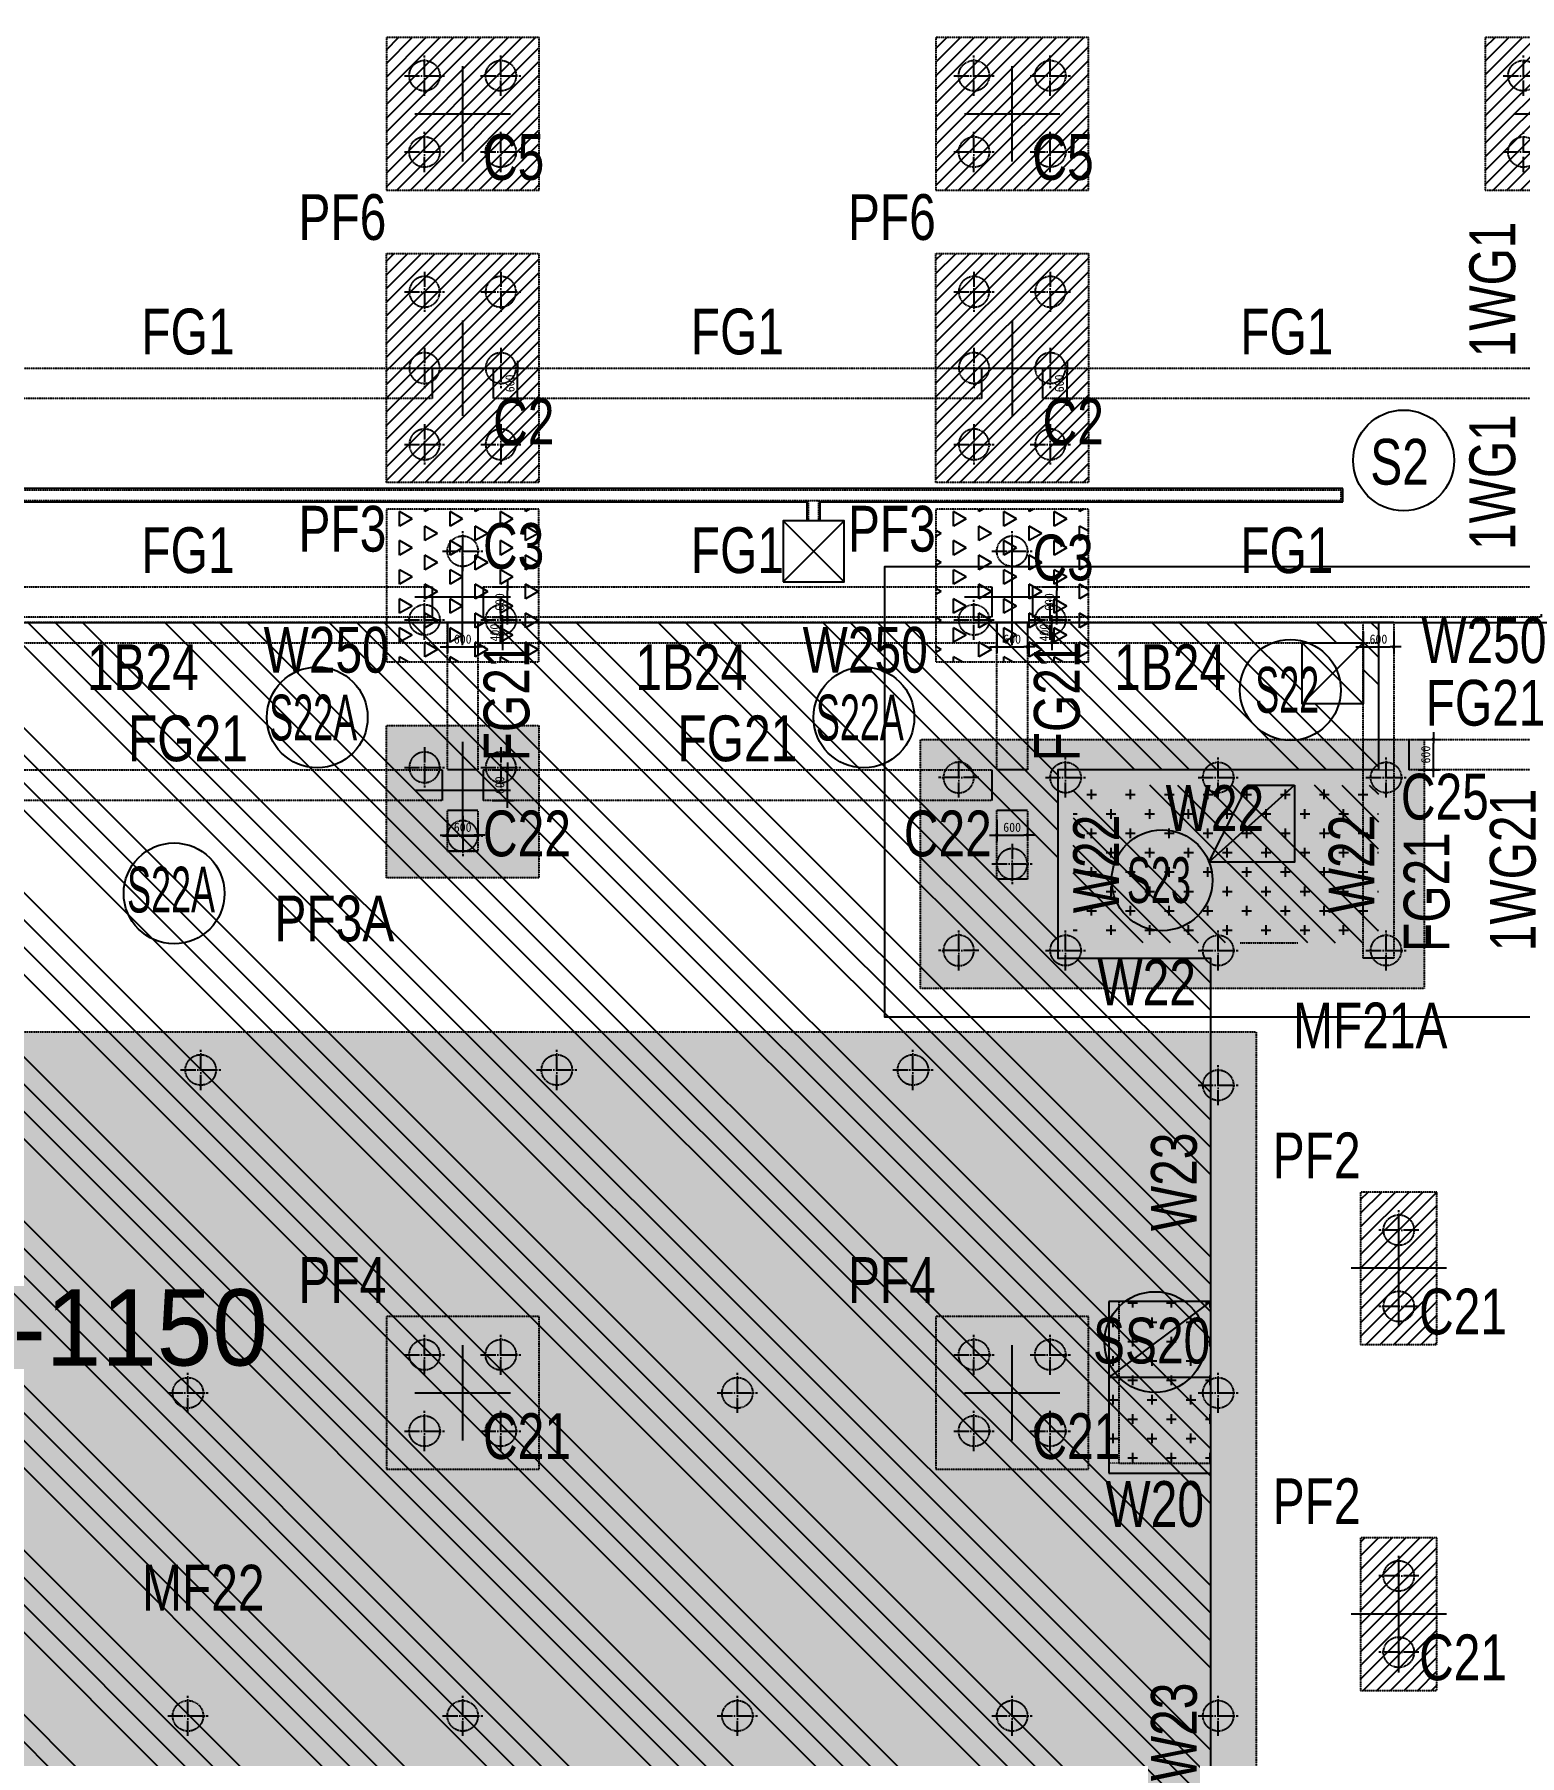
# Model space of a CAD drawing. Header units: millimetres. Extents: x -63681 to 183738, y 27655 to 152096.
# Drawn here: x 126336 to 155528, y 84824 to 118666 of the extents above; entities that cross this region are included whole.
import ezdxf
from ezdxf.enums import TextEntityAlignment as Align

# ---------------------------------------------------------------- set-up
doc = ezdxf.new("R2010")
doc.units = ezdxf.units.MM
doc.linetypes.add('ACAD_ISO04W100', pattern=[30, 24, -3, 0, -3])
doc.linetypes.add('HID', pattern=[2.3, 1.5, -0.8])
doc.layers.get('Defpoints').update_dxf_attribs({"color": 159})
for name, color, linetype in [('$0$A-HAT', 8, 'Continuous'), ('^DECK', 130, 'Continuous'), ('A-CEN', 1, 'Continuous'), ('A-ELE', 7, 'Continuous'), ('A-HAT', 251, 'Continuous'), ('A-OPEN', 1, 'Continuous'), ('BEAM-TEXT', 4, 'Continuous'), ('COLUMN-TEXT', 2, 'Continuous'), ('GIRDER-TEXT', 7, 'Continuous'), ('PILE', 4, 'HID'), ('S-FOOTING', 4, 'HID'), ('S-WALL', 2, 'Continuous'), ('TXT-FOOTING', 4, 'HID'), ('TXT-SLAB', 6, 'Continuous'), ('WALL-TEXT', 6, 'Continuous'), ('기초패턴', 1, 'Continuous'), ('보(beam)', 4, 'HID'), ('보(girder)', 7, 'HID'), ('슬래브라인', 7, 'Continuous')]:
    doc.layers.add(name, color=color, linetype=linetype)
doc.layers.add('A-CON', color=2, linetype='Continuous', lineweight=9)
doc.layers.add('NOPLOT', color=191, linetype='Continuous', plot=False)
doc.styles.add('Gdim', font='DotumChe.ttf')
doc.styles.add('Gtx', font='Dotum.ttf')
doc.dimstyles.new('Gdim200', dxfattribs={"dimscale": 200, "dimtxt": 3, "dimasz": 1.2, "dimexe": 2, "dimexo": 3, "dimgap": 1, "dimtad": 1, "dimdsep": 46, "dimlunit": 6, "dimtxsty": 'Gdim', "dimblk1": '_CIDOT', "dimblk2": '_CIDOT', "dimsah": 1, "dimcen": 2.5, "dimdle": 2, "dimclrd": 1, "dimclre": 1, "dimclrt": 3, "dimazin": 2, "dimtfac": 1, "dimtix": 1, "dimtmove": 2, "dimatfit": 3, "dimldrblk": '_CIDOT', "dimfxl": 2, "dimtolj": 1, "dimtzin": 0, "dimarcsym": 0})

# ---------------------------------------------------------------- blocks, each defined once
blk = doc.blocks.new('_CIDOT')
at = {"color": 0, "linetype": 'ByBlock'}
blk.add_line((2, 0), (-1, 0), dxfattribs=at)
at = {"color": 0, "linetype": 'ByBlock', "const_width": 0.5}
blk.add_lwpolyline([(-0.25, 0, 1), (0.25, 0, 1)], format="xyb", close=True, dxfattribs=at)
blk = doc.blocks.new('*D338')
at = {"layer": 'Defpoints', "color": 155, "lineweight": -2, "transparency": 16777216}
for p, q in [((-1725, 700), (-1305, 700)), ((-1425, 172), (-1425, 628)), ((-1725, 100), (-1305, 100))]:
    blk.add_line(p, q, dxfattribs=at)
at = {"layer": 'Defpoints', "color": 0, "transparency": 16777216}
for p in [(-1905, 700), (-1425, 700), (-1905, 100)]:
    blk.add_point(p, dxfattribs=at)
at = {"layer": 'Defpoints', "color": 155, "lineweight": -2, "transparency": 16777216, "xscale": 71.99999999999994, "yscale": 71.99999999999994, "zscale": 71.99999999999994}
for p, rotation in [((-1425, 700), 90), ((-1425, 100), 270)]:
    blk.add_blockref('_CIDOT', p, dxfattribs=dict(at, rotation=rotation))
at = {"layer": 'Defpoints', "color": 3, "transparency": 16777216, "insert": (-1576, 400), "char_height": 180, "attachment_point": 5, "rotation": 90, "style": 'Gdim'}
blk.add_mtext('\\A1;{\\C155;600}', dxfattribs=at)
blk = doc.blocks.new('*D210')
at = {"layer": 'Defpoints', "color": 155, "lineweight": -2, "transparency": 16777216}
for p, q in [((-1725, 700), (-1305, 700)), ((-1425, 172), (-1425, 628)), ((-1725, 100), (-1305, 100))]:
    blk.add_line(p, q, dxfattribs=at)
at = {"layer": 'Defpoints', "color": 0, "transparency": 16777216}
for p in [(-1905, 700), (-1425, 700), (-1905, 100)]:
    blk.add_point(p, dxfattribs=at)
at = {"layer": 'Defpoints', "color": 155, "lineweight": -2, "transparency": 16777216, "xscale": 71.99999999999994, "yscale": 71.99999999999994, "zscale": 71.99999999999994}
for p, rotation in [((-1425, 700), 90), ((-1425, 100), 270)]:
    blk.add_blockref('_CIDOT', p, dxfattribs=dict(at, rotation=rotation))
at = {"layer": 'Defpoints', "color": 3, "transparency": 16777216, "insert": (-1576, 400), "char_height": 180, "attachment_point": 5, "rotation": 90, "style": 'Gdim'}
blk.add_mtext('\\A1;{\\C155;600}', dxfattribs=at)
blk = doc.blocks.new('*D360')
at = {"layer": 'Defpoints', "color": 155, "lineweight": -2, "transparency": 16777216}
for p, q in [((-1725, 700), (-1305, 700)), ((-1425, 172), (-1425, 628)), ((-1725, 100), (-1305, 100))]:
    blk.add_line(p, q, dxfattribs=at)
at = {"layer": 'Defpoints', "color": 0, "transparency": 16777216}
for p in [(-1905, 700), (-1425, 700), (-1905, 100)]:
    blk.add_point(p, dxfattribs=at)
at = {"layer": 'Defpoints', "color": 155, "lineweight": -2, "transparency": 16777216, "xscale": 71.99999999999994, "yscale": 71.99999999999994, "zscale": 71.99999999999994}
for p, rotation in [((-1425, 700), 90), ((-1425, 100), 270)]:
    blk.add_blockref('_CIDOT', p, dxfattribs=dict(at, rotation=rotation))
at = {"layer": 'Defpoints', "color": 3, "transparency": 16777216, "insert": (-1576, 400), "char_height": 180, "attachment_point": 5, "rotation": 90, "style": 'Gdim'}
blk.add_mtext('\\A1;{\\C155;600}', dxfattribs=at)
blk = doc.blocks.new('파일')
at = {"color": 1, "linetype": 'ACAD_ISO04W100'}
for p, q in [((16279.4, 3764.4), (16279.4, 3827.6)), ((16247.7, 3796), (16311, 3796))]:
    blk.add_line(p, q, dxfattribs=at)
at = {"layer": 'PILE'}
blk.add_circle((16279.4, 3796), 24, dxfattribs=at)
blk = doc.blocks.new('D600(2.5)PF4')
blk.add_lwpolyline([(31483, -271854), (31483, -274854), (34483, -274854), (34483, -271854), (31483, -271854)])
at = {"layer": 'NOPLOT'}
for p, q in [((32983, -274291), (32983, -272416)), ((32045, -273354), (33920, -273354))]:
    blk.add_line(p, q, dxfattribs=at)
at = {"xscale": 12.50000000000909, "yscale": 12.50000000000909, "zscale": 12.50000000000909}
for p in [(-171260, -320054), (-169760, -320054), (-171260, -321554), (-169760, -321554)]:
    blk.add_blockref('파일', p, dxfattribs=at)
blk = doc.blocks.new('D600(2.5)PF2')
blk.add_lwpolyline([(43440, -265053), (40440, -265053), (40440, -266553), (43440, -266553)], close=True)
at = {"layer": 'NOPLOT'}
for p, q in [((41940, -266740), (41940, -264865)), ((41003, -265803), (42878, -265803))]:
    blk.add_line(p, q, dxfattribs=at)
at = {"xscale": 12.50000000000909, "yscale": 12.50000000000909, "zscale": 12.50000000000909}
for p in [(-162302, -313253), (-160802, -313253)]:
    blk.add_blockref('파일', p, dxfattribs=at)
blk = doc.blocks.new('D600(2.5)PF3A')
blk.add_lwpolyline([(49397, -264096), (49397, -267096), (52397, -267096), (52397, -264096), (49397, -264096)])
at = {"layer": 'NOPLOT'}
for p, q in [((50897, -266770), (50897, -264865)), ((49960, -265821), (51835, -265821))]:
    blk.add_line(p, q, dxfattribs=at)
at = {"xscale": 12.50000000000909, "yscale": 12.50000000000909, "zscale": 12.50000000000909}
for p in [(-152595, -312371), (-153345, -313721), (-151845, -313721)]:
    blk.add_blockref('파일', p, dxfattribs=at)
blk = doc.blocks.new('*D232')
at = {"layer": 'Defpoints', "color": 155, "lineweight": -2, "transparency": 16777216}
for p, q in [((-4625, 700), (-4205, 700)), ((-4325, 172), (-4325, 628)), ((-4625, 100), (-4205, 100))]:
    blk.add_line(p, q, dxfattribs=at)
at = {"layer": 'Defpoints', "color": 0, "transparency": 16777216}
for p in [(-4805, 700), (-4325, 700), (-4805, 100)]:
    blk.add_point(p, dxfattribs=at)
at = {"layer": 'Defpoints', "color": 155, "lineweight": -2, "transparency": 16777216, "xscale": 71.99999999999994, "yscale": 71.99999999999994, "zscale": 71.99999999999994}
for p, rotation in [((-4325, 700), 90), ((-4325, 100), 270)]:
    blk.add_blockref('_CIDOT', p, dxfattribs=dict(at, rotation=rotation))
at = {"layer": 'Defpoints', "color": 3, "transparency": 16777216, "insert": (-4476, 400), "char_height": 180, "attachment_point": 5, "rotation": 90, "style": 'Gdim'}
blk.add_mtext('\\A1;{\\C155;600}', dxfattribs=at)
blk = doc.blocks.new('*D224')
at = {"layer": 'Defpoints', "color": 155, "lineweight": -2, "transparency": 16777216}
for p, q in [((-2125, 700), (-1705, 700)), ((-1825, 172), (-1825, 628)), ((-2125, 100), (-1705, 100))]:
    blk.add_line(p, q, dxfattribs=at)
at = {"layer": 'Defpoints', "color": 0, "transparency": 16777216}
for p in [(-2305, 700), (-1825, 700), (-2305, 100)]:
    blk.add_point(p, dxfattribs=at)
at = {"layer": 'Defpoints', "color": 155, "lineweight": -2, "transparency": 16777216, "xscale": 71.99999999999994, "yscale": 71.99999999999994, "zscale": 71.99999999999994}
for p, rotation in [((-1825, 700), 90), ((-1825, 100), 270)]:
    blk.add_blockref('_CIDOT', p, dxfattribs=dict(at, rotation=rotation))
at = {"layer": 'Defpoints', "color": 3, "transparency": 16777216, "insert": (-1976, 400), "char_height": 180, "attachment_point": 5, "rotation": 90, "style": 'Gdim'}
blk.add_mtext('\\A1;{\\C155;600}', dxfattribs=at)
blk = doc.blocks.new('*D246')
at = {"layer": 'Defpoints', "color": 155, "lineweight": -2, "transparency": 16777216}
for p, q in [((-2125, 700), (-1705, 700)), ((-1825, 172), (-1825, 628)), ((-2125, 100), (-1705, 100))]:
    blk.add_line(p, q, dxfattribs=at)
at = {"layer": 'Defpoints', "color": 0, "transparency": 16777216}
for p in [(-2305, 700), (-1825, 700), (-2305, 100)]:
    blk.add_point(p, dxfattribs=at)
at = {"layer": 'Defpoints', "color": 155, "lineweight": -2, "transparency": 16777216, "xscale": 71.99999999999994, "yscale": 71.99999999999994, "zscale": 71.99999999999994}
for p, rotation in [((-1825, 700), 90), ((-1825, 100), 270)]:
    blk.add_blockref('_CIDOT', p, dxfattribs=dict(at, rotation=rotation))
at = {"layer": 'Defpoints', "color": 3, "transparency": 16777216, "insert": (-1976, 400), "char_height": 180, "attachment_point": 5, "rotation": 90, "style": 'Gdim'}
blk.add_mtext('\\A1;{\\C155;600}', dxfattribs=at)
blk = doc.blocks.new('*D237')
at = {"layer": 'Defpoints', "color": 155, "lineweight": -2, "transparency": 16777216}
for p, q in [((-888, 500), (-468, 500)), ((-588, 572), (-588, 644)), ((-588, 100), (-588, 500)), ((-888, 100), (-468, 100)), ((-588, 28), (-588, -44))]:
    blk.add_line(p, q, dxfattribs=at)
at = {"layer": 'Defpoints', "color": 0, "transparency": 16777216}
for p in [(-1068, 500), (-588, 500), (-1068, 100)]:
    blk.add_point(p, dxfattribs=at)
at = {"layer": 'Defpoints', "color": 155, "lineweight": -2, "transparency": 16777216, "xscale": 71.99999999999994, "yscale": 71.99999999999994, "zscale": 71.99999999999994}
for p, rotation in [((-588, 500), 270), ((-588, 100), 90)]:
    blk.add_blockref('_CIDOT', p, dxfattribs=dict(at, rotation=rotation))
at = {"layer": 'Defpoints', "color": 3, "transparency": 16777216, "insert": (-738, 300), "char_height": 180, "attachment_point": 5, "rotation": 90, "style": 'Gdim'}
blk.add_mtext('\\A1;{\\C155;400}', dxfattribs=at)
blk = doc.blocks.new('*D222')
at = {"layer": 'Defpoints', "color": 155, "lineweight": -2, "transparency": 16777216}
for p, q in [((-2125, 700), (-1705, 700)), ((-1825, 172), (-1825, 628)), ((-2125, 100), (-1705, 100))]:
    blk.add_line(p, q, dxfattribs=at)
at = {"layer": 'Defpoints', "color": 0, "transparency": 16777216}
for p in [(-2305, 700), (-1825, 700), (-2305, 100)]:
    blk.add_point(p, dxfattribs=at)
at = {"layer": 'Defpoints', "color": 155, "lineweight": -2, "transparency": 16777216, "xscale": 71.99999999999994, "yscale": 71.99999999999994, "zscale": 71.99999999999994}
for p, rotation in [((-1825, 700), 90), ((-1825, 100), 270)]:
    blk.add_blockref('_CIDOT', p, dxfattribs=dict(at, rotation=rotation))
at = {"layer": 'Defpoints', "color": 3, "transparency": 16777216, "insert": (-1976, 400), "char_height": 180, "attachment_point": 5, "rotation": 90, "style": 'Gdim'}
blk.add_mtext('\\A1;{\\C155;600}', dxfattribs=at)
blk = doc.blocks.new('*D239')
at = {"layer": 'Defpoints', "color": 155, "lineweight": -2, "transparency": 16777216}
for p, q in [((-888, 500), (-468, 500)), ((-588, 572), (-588, 644)), ((-588, 100), (-588, 500)), ((-888, 100), (-468, 100)), ((-588, 28), (-588, -44))]:
    blk.add_line(p, q, dxfattribs=at)
at = {"layer": 'Defpoints', "color": 0, "transparency": 16777216}
for p in [(-1068, 500), (-588, 500), (-1068, 100)]:
    blk.add_point(p, dxfattribs=at)
at = {"layer": 'Defpoints', "color": 155, "lineweight": -2, "transparency": 16777216, "xscale": 71.99999999999994, "yscale": 71.99999999999994, "zscale": 71.99999999999994}
for p, rotation in [((-588, 500), 270), ((-588, 100), 90)]:
    blk.add_blockref('_CIDOT', p, dxfattribs=dict(at, rotation=rotation))
at = {"layer": 'Defpoints', "color": 3, "transparency": 16777216, "insert": (-738, 300), "char_height": 180, "attachment_point": 5, "rotation": 90, "style": 'Gdim'}
blk.add_mtext('\\A1;{\\C155;400}', dxfattribs=at)
blk = doc.blocks.new('*D218')
at = {"layer": 'Defpoints', "color": 155, "lineweight": -2, "transparency": 16777216}
for p, q in [((-2125, 700), (-1705, 700)), ((-1825, 172), (-1825, 628)), ((-2125, 100), (-1705, 100))]:
    blk.add_line(p, q, dxfattribs=at)
at = {"layer": 'Defpoints', "color": 0, "transparency": 16777216}
for p in [(-2305, 700), (-1825, 700), (-2305, 100)]:
    blk.add_point(p, dxfattribs=at)
at = {"layer": 'Defpoints', "color": 155, "lineweight": -2, "transparency": 16777216, "xscale": 71.99999999999994, "yscale": 71.99999999999994, "zscale": 71.99999999999994}
for p, rotation in [((-1825, 700), 90), ((-1825, 100), 270)]:
    blk.add_blockref('_CIDOT', p, dxfattribs=dict(at, rotation=rotation))
at = {"layer": 'Defpoints', "color": 3, "transparency": 16777216, "insert": (-1976, 400), "char_height": 180, "attachment_point": 5, "rotation": 90, "style": 'Gdim'}
blk.add_mtext('\\A1;{\\C155;600}', dxfattribs=at)
blk = doc.blocks.new('*D220')
at = {"layer": 'Defpoints', "color": 155, "lineweight": -2, "transparency": 16777216}
for p, q in [((-2125, 700), (-1705, 700)), ((-1825, 172), (-1825, 628)), ((-2125, 100), (-1705, 100))]:
    blk.add_line(p, q, dxfattribs=at)
at = {"layer": 'Defpoints', "color": 0, "transparency": 16777216}
for p in [(-2305, 700), (-1825, 700), (-2305, 100)]:
    blk.add_point(p, dxfattribs=at)
at = {"layer": 'Defpoints', "color": 155, "lineweight": -2, "transparency": 16777216, "xscale": 71.99999999999994, "yscale": 71.99999999999994, "zscale": 71.99999999999994}
for p, rotation in [((-1825, 700), 90), ((-1825, 100), 270)]:
    blk.add_blockref('_CIDOT', p, dxfattribs=dict(at, rotation=rotation))
at = {"layer": 'Defpoints', "color": 3, "transparency": 16777216, "insert": (-1976, 400), "char_height": 180, "attachment_point": 5, "rotation": 90, "style": 'Gdim'}
blk.add_mtext('\\A1;{\\C155;600}', dxfattribs=at)
blk = doc.blocks.new('A$Cecc8fa15')
at = {"layer": '기초패턴'}
h = blk.add_hatch(dxfattribs=at)
h.set_pattern_fill('ANSI31', color=256, scale=60)
h.set_pattern_definition([(45, (-385073.9, -148605.02), (-134.70384, 134.70384), [])])
h.paths.add_polyline_path([(41800, -7700), (49000, -7700), (49000, -12450), (41800, -12450)])
h.paths.add_polyline_path([(41800, -27400), (41800, -27100), (42700, -27100), (42711, -24805), (41800, -24800), (41800, -18900), (49750, -18900), (49750, -27400)])
h.paths.add_polyline_path([(49900, -22750), (54100, -22750), (54100, -18250), (49900, -18250)])
h.paths.add_polyline_path([(50500, -11000), (53500, -11000), (53500, -8000), (50500, -8000)])
h.paths.add_polyline_path([(50500, -6750), (53500, -6750), (53500, -2250), (50500, -2250)])
h.paths.add_polyline_path([(61300, -6750), (64300, -6750), (64300, -2250), (61300, -2250)])
h.paths.add_polyline_path([(61300, -11000), (64300, -11000), (64300, -8000), (61300, -8000)])
h.paths.add_polyline_path([(60550, -23500), (65050, -23500), (65050, -17500), (60550, -17500)])
h.paths.add_polyline_path([(56650, -15000), (58150, -15000), (58150, -13500), (56650, -13500)])
h.paths.add_polyline_path([(67450, -15000), (68950, -15000), (68950, -13500), (67450, -13500)])
h.paths.add_polyline_path([(72100, -11000), (75100, -11000), (75100, -8000), (72100, -8000)])
h.paths.add_polyline_path([(72100, -6750), (75100, -6750), (75100, -2250), (72100, -2250)])
h.paths.add_polyline_path([(78250, -6500), (79750, -6500), (79750, -8000), (78250, -8000)])
h.paths.add_polyline_path([(78250, -15000), (79750, -15000), (79750, -13500), (78250, -13500)])
h.paths.add_polyline_path([(71350, -23500), (75850, -23500), (75850, -17500), (71350, -17500)])
h.paths.add_polyline_path([(67450, -27500), (68950, -27500), (68950, -26000), (67450, -26000)])
h.paths.add_polyline_path([(61300, -33000), (64300, -33000), (64300, -30000), (61300, -30000)])
h.paths.add_polyline_path([(61300, -34250), (64300, -34250), (64300, -38750), (61300, -38750)])
h.paths.add_polyline_path([(50500, -43525), (53500, -43525), (53500, -46525), (50500, -46525)])
h.paths.add_polyline_path([(47250, -46300), (48750, -46300), (48750, -43300), (47250, -43300)])
h.paths.add_polyline_path([(72100, -38750), (75100, -38750), (75100, -34250), (72100, -34250)])
h.paths.add_polyline_path([(72100, -33000), (75100, -33000), (75100, -30000), (72100, -30000)])
h.paths.add_polyline_path([(78250, -27500), (79750, -27500), (79750, -26000), (78250, -26000)])
h.paths.add_polyline_path([(82900, -30000), (85900, -30000), (85900, -33000), (82900, -33000)])
h.paths.add_polyline_path([(89050, -27500), (90550, -27500), (90550, -26000), (89050, -26000)])
h.paths.add_polyline_path([(93700, -33000), (96700, -33000), (96700, -30000), (93700, -30000)])
h.paths.add_polyline_path([(99850, -27500), (101350, -27500), (101350, -26000), (99850, -26000)])
h.paths.add_polyline_path([(104500, -33000), (107500, -33000), (107500, -30000), (104500, -30000)])
h.paths.add_polyline_path([(119800, -36400), (127000, -36400), (127000, -29700), (119800, -29700)])
h.paths.add_polyline_path([(114100, -46300), (115600, -46300), (115600, -43300), (114100, -43300)])
h.paths.add_polyline_path([(119175, -46300), (122175, -46300), (122175, -43300), (119175, -43300)])
h.paths.add_polyline_path([(102050, -55700), (103550, -55700), (103550, -52700), (102050, -52700)])
h.paths.add_polyline_path([(107525, -55700), (110525, -55700), (110525, -52700), (107525, -52700)])
h.paths.add_polyline_path([(114100, -51350), (115600, -51350), (115600, -49850), (114100, -49850)])
h.paths.add_polyline_path([(119175, -55700), (122175, -55700), (122175, -52700), (119175, -52700)])
h.paths.add_polyline_path([(114100, -58350), (115600, -58350), (115600, -56850), (114100, -56850)])
h.paths.add_polyline_path([(107525, -62500), (110525, -62500), (110525, -59500), (107525, -59500)])
h.paths.add_polyline_path([(102050, -62500), (103550, -62500), (103550, -59500), (102050, -59500)])
h.paths.add_polyline_path([(119175, -60400), (122175, -60400), (122175, -57400), (119175, -57400)])
h.paths.add_polyline_path([(119175, -62500), (122175, -62500), (122175, -61000), (119175, -61000)])
h.paths.add_polyline_path([(114100, -65500), (115600, -65500), (115600, -64000), (114100, -64000)])
h.paths.add_polyline_path([(107525, -70000), (110525, -70000), (110525, -67000), (107525, -67000)])
h.paths.add_polyline_path([(102050, -70000), (103550, -70000), (103550, -67000), (102050, -67000)])
h.paths.add_polyline_path([(119175, -70000), (122175, -70000), (122175, -67000), (119175, -67000)])
h.paths.add_polyline_path([(51250, -66300), (52750, -66300), (52750, -69300), (51250, -69300)])
h = blk.add_hatch(dxfattribs=at)
h.set_pattern_fill('ANSI31', color=256, scale=60)
h.set_pattern_definition([(45, (-50353.57, -148605.02), (-134.70384, 134.70384), [])])
h.paths.add_polyline_path([(82900, -34250), (85900, -34250), (85900, -38750), (82900, -38750)])
h.paths.add_polyline_path([(93700, -34250), (96700, -34250), (96700, -38750), (93700, -38750)])
h = blk.add_hatch(dxfattribs=at)
h.set_pattern_fill('AR-B88', color=256, scale=3, angle=90)
h.set_pattern_definition([(90, (-385073.9, -148605), (-609.6, 4e-14), []), (180, (-385073.9, -148605.02), (-609.6, -304.8), [609.6, -609.6])])
h.paths.add_polyline_path([(50500, -39275), (53500, -39275), (53500, -42275), (50500, -42275)])
h.paths.add_polyline_path([(61300, -43525), (64300, -43525), (64300, -46525), (61300, -46525)], flags=17)
h.paths.add_polyline_path([(72100, -43525), (75100, -43525), (75100, -46525), (72100, -46525)], flags=17)
h.paths.add_polyline_path([(82900, -43525), (85900, -43525), (85900, -46525), (82900, -46525)], flags=17)
h.paths.add_polyline_path([(93400, -43800), (103300, -43800), (103300, -48700), (93400, -48700)])
h.paths.add_polyline_path([(93700, -70000), (96700, -70000), (96700, -67000), (93700, -67000)])
h.paths.add_polyline_path([(82900, -66650), (85900, -66650), (85900, -69650), (82900, -69650)])
h.paths.add_polyline_path([(72100, -69300), (75100, -69300), (75100, -66300), (72100, -66300)], flags=17)
h.paths.add_polyline_path([(61300, -66300), (64300, -66300), (64300, -69300), (61300, -69300)], flags=17)
h.paths.add_polyline_path([(97900, -68600), (96700, -68600), (96700, -69500), (100000, -69500), (100000, -49550), (60000, -49550), (60000, -41500), (58500, -41500), (58500, -68300), (61300, -68300), (61300, -67400), (60100, -67400), (60100, -64900), (61300, -64900), (61300, -66300), (64300, -66300), (64300, -68300), (72100, -68300), (72100, -66300), (75100, -66300), (75100, -68300), (82900, -68300), (82900, -66650), (85900, -66650), (85900, -69500), (93700, -69500), (93700, -67000), (96700, -67000), (96700, -66100), (97900, -66100)])
h = blk.add_hatch(dxfattribs=at)
h.set_pattern_fill('TRIANG', color=256, scale=60, angle=90)
h.set_pattern_definition([(150, (-50353.57, -148605), (-494.9335, -285.75), [285.75, -285.75]), (210, (-50353.57, -148605), (-3e-07, -571.5), [285.75, -285.75]), (90, (-50601.04, -148747.9), (-494.9335, 285.75), [285.75, -285.75])])
h.paths.add_polyline_path([(82900, -39275), (85900, -39275), (85900, -42275), (82900, -42275)])
h.paths.add_polyline_path([(93700, -39275), (96700, -39275), (96700, -42275), (93700, -42275)])
blk = doc.blocks.new('D600(2.5)PF6')
blk.add_lwpolyline([(49397, -271104), (49397, -275604), (52397, -275604), (52397, -271104), (49397, -271104)])
at = {"layer": 'NOPLOT'}
for p, q in [((50897, -274291), (50897, -272416)), ((49960, -273354), (51835, -273354))]:
    blk.add_line(p, q, dxfattribs=at)
at = {"xscale": 12.50000000000909, "yscale": 12.50000000000909, "zscale": 12.50000000000909}
for p in [(-153345, -319304), (-151845, -319304), (-153345, -320804), (-151845, -320804), (-153345, -322304), (-151845, -322304)]:
    blk.add_blockref('파일', p, dxfattribs=at)
blk = doc.blocks.new('D600(2.5)PF3')
blk.add_lwpolyline([(49397, -264096), (49397, -267096), (52397, -267096), (52397, -264096), (49397, -264096)])
at = {"layer": 'NOPLOT'}
for p, q in [((50897, -266770), (50897, -264865)), ((49960, -265821), (51835, -265821))]:
    blk.add_line(p, q, dxfattribs=at)
at = {"xscale": 12.50000000000909, "yscale": 12.50000000000909, "zscale": 12.50000000000909}
for p in [(-152595, -312371), (-153345, -313721), (-151845, -313721)]:
    blk.add_blockref('파일', p, dxfattribs=at)
blk = doc.blocks.new('*U339')
at = {"layer": 'Defpoints'}
for p, q in [((-1905.451, 700), (-1905.451, 100)), ((7694.549, 700), (7694.549, 100))]:
    blk.add_line(p, q, dxfattribs=at)
at = {"layer": '보(girder)'}
for p, q in [((-1905.451, 700), (7694.549, 700)), ((7694.549, 100), (-1905.451, 100))]:
    blk.add_line(p, q, dxfattribs=at)
at = {"layer": 'Defpoints'}
dim = blk.add_linear_dim(base=(-1425.451, 700), p1=(-1905.451, 100), p2=(-1905.451, 700), angle=90, text='{\\C155;<>}', dimstyle='Gdim200', override={"dimscale": 60, "dimzin": 8, "dimclrd": 155, "dimclre": 155}, dxfattribs=at)
dim.commit()
dim.dimension.update_dxf_attribs({"geometry": '*D338', "text_midpoint": (-1575.571, 400)})
blk = doc.blocks.new('*U211')
at = {"layer": 'Defpoints'}
for p, q in [((-1905.451, 700), (-1905.451, 100)), ((8094.549, 700), (8094.549, 100))]:
    blk.add_line(p, q, dxfattribs=at)
at = {"layer": '보(girder)'}
for p, q in [((-1905.451, 700), (8094.549, 700)), ((8094.549, 100), (-1905.451, 100))]:
    blk.add_line(p, q, dxfattribs=at)
at = {"layer": 'Defpoints'}
dim = blk.add_linear_dim(base=(-1425.451, 700), p1=(-1905.451, 100), p2=(-1905.451, 700), angle=90, text='{\\C155;<>}', dimstyle='Gdim200', override={"dimscale": 60, "dimzin": 8, "dimclrd": 155, "dimclre": 155}, dxfattribs=at)
dim.commit()
dim.dimension.update_dxf_attribs({"geometry": '*D210', "text_midpoint": (-1575.571, 400)})
blk = doc.blocks.new('*U361')
at = {"layer": 'Defpoints'}
for p, q in [((-1905.451, 700), (-1905.451, 100)), ((7894.549, 700), (7894.549, 100))]:
    blk.add_line(p, q, dxfattribs=at)
at = {"layer": '보(girder)'}
for p, q in [((-1905.451, 700), (7894.549, 700)), ((7894.549, 100), (-1905.451, 100))]:
    blk.add_line(p, q, dxfattribs=at)
at = {"layer": 'Defpoints'}
dim = blk.add_linear_dim(base=(-1425.451, 700), p1=(-1905.451, 100), p2=(-1905.451, 700), angle=90, text='{\\C155;<>}', dimstyle='Gdim200', override={"dimscale": 60, "dimzin": 8, "dimclrd": 155, "dimclre": 155}, dxfattribs=at)
dim.commit()
dim.dimension.update_dxf_attribs({"geometry": '*D360', "text_midpoint": (-1575.571, 400)})
blk = doc.blocks.new('*U233')
at = {"layer": 'Defpoints'}
for p, q in [((-4805.451, 700), (-4805.451, 100)), ((1794.549, 700), (1794.549, 100))]:
    blk.add_line(p, q, dxfattribs=at)
at = {"layer": '보(girder)'}
for p, q in [((-4805.451, 700), (1794.549, 700)), ((1794.549, 100), (-4805.451, 100))]:
    blk.add_line(p, q, dxfattribs=at)
at = {"layer": 'Defpoints'}
dim = blk.add_linear_dim(base=(-4325.451, 700), p1=(-4805.451, 100), p2=(-4805.451, 700), angle=90, text='{\\C155;<>}', dimstyle='Gdim200', override={"dimscale": 60, "dimzin": 8, "dimclrd": 155, "dimclre": 155}, dxfattribs=at)
dim.commit()
dim.dimension.update_dxf_attribs({"geometry": '*D232', "text_midpoint": (-4475.571, 400)})
blk = doc.blocks.new('*U225')
at = {"layer": 'Defpoints'}
for p, q in [((-2305.451, 700), (-2305.451, 100)), ((7694.549, 700), (7694.549, 100))]:
    blk.add_line(p, q, dxfattribs=at)
at = {"layer": '보(girder)'}
for p, q in [((-2305.451, 700), (7694.549, 700)), ((7694.549, 100), (-2305.451, 100))]:
    blk.add_line(p, q, dxfattribs=at)
at = {"layer": 'Defpoints'}
dim = blk.add_linear_dim(base=(-1825.451, 700), p1=(-2305.451, 100), p2=(-2305.451, 700), angle=90, text='{\\C155;<>}', dimstyle='Gdim200', override={"dimscale": 60, "dimzin": 8, "dimclrd": 155, "dimclre": 155}, dxfattribs=at)
dim.commit()
dim.dimension.update_dxf_attribs({"geometry": '*D224', "text_midpoint": (-1975.571, 400)})
blk = doc.blocks.new('*U247')
at = {"layer": 'Defpoints'}
for p, q in [((-2305.451, 700), (-2305.451, 100)), ((494.549, 700), (494.549, 100))]:
    blk.add_line(p, q, dxfattribs=at)
at = {"layer": '보(girder)'}
for p, q in [((-2305.451, 700), (494.549, 700)), ((494.549, 100), (-2305.451, 100))]:
    blk.add_line(p, q, dxfattribs=at)
at = {"layer": 'Defpoints'}
dim = blk.add_linear_dim(base=(-1825.451, 700), p1=(-2305.451, 100), p2=(-2305.451, 700), angle=90, text='{\\C155;<>}', dimstyle='Gdim200', override={"dimscale": 60, "dimzin": 8, "dimclrd": 155, "dimclre": 155}, dxfattribs=at)
dim.commit()
dim.dimension.update_dxf_attribs({"geometry": '*D246', "text_midpoint": (-1975.571, 400)})
blk = doc.blocks.new('*U238')
at = {"layer": 'Defpoints'}
for p, q in [((-1067.879, 500), (-1067.879, 100)), ((9132.121, 500), (9132.121, 100))]:
    blk.add_line(p, q, dxfattribs=at)
at = {"layer": '보(beam)'}
for p, q in [((9132.121, 500), (-1067.879, 500)), ((-1067.879, 100), (9132.121, 100))]:
    blk.add_line(p, q, dxfattribs=at)
at = {"layer": 'Defpoints'}
dim = blk.add_linear_dim(base=(-587.879, 500), p1=(-1067.879, 100), p2=(-1067.879, 500), angle=90, text='{\\C155;<>}', dimstyle='Gdim200', override={"dimscale": 60, "dimzin": 8, "dimclrd": 155, "dimclre": 155}, dxfattribs=at)
dim.commit()
dim.dimension.update_dxf_attribs({"geometry": '*D237', "text_midpoint": (-737.999, 300)})
blk = doc.blocks.new('*U223')
at = {"layer": 'Defpoints'}
for p, q in [((-2305.451, 700), (-2305.451, 100)), ((594.549, 700), (594.549, 100))]:
    blk.add_line(p, q, dxfattribs=at)
at = {"layer": '보(girder)'}
for p, q in [((-2305.451, 700), (594.549, 700)), ((594.549, 100), (-2305.451, 100))]:
    blk.add_line(p, q, dxfattribs=at)
at = {"layer": 'Defpoints'}
dim = blk.add_linear_dim(base=(-1825.451, 700), p1=(-2305.451, 100), p2=(-2305.451, 700), angle=90, text='{\\C155;<>}', dimstyle='Gdim200', override={"dimscale": 60, "dimzin": 8, "dimclrd": 155, "dimclre": 155}, dxfattribs=at)
dim.commit()
dim.dimension.update_dxf_attribs({"geometry": '*D222', "text_midpoint": (-1975.571, 400)})
blk = doc.blocks.new('*U240')
at = {"layer": 'Defpoints'}
for p, q in [((-1067.879, 500), (-1067.879, 100)), ((5832.121, 500), (5832.121, 100))]:
    blk.add_line(p, q, dxfattribs=at)
at = {"layer": '보(beam)'}
for p, q in [((5832.121, 500), (-1067.879, 500)), ((-1067.879, 100), (5832.121, 100))]:
    blk.add_line(p, q, dxfattribs=at)
at = {"layer": 'Defpoints'}
dim = blk.add_linear_dim(base=(-587.879, 500), p1=(-1067.879, 100), p2=(-1067.879, 500), angle=90, text='{\\C155;<>}', dimstyle='Gdim200', override={"dimscale": 60, "dimzin": 8, "dimclrd": 155, "dimclre": 155}, dxfattribs=at)
dim.commit()
dim.dimension.update_dxf_attribs({"geometry": '*D239', "text_midpoint": (-737.999, 300)})
blk = doc.blocks.new('*U219')
at = {"layer": 'Defpoints'}
for p, q in [((-2305.451, 700), (-2305.451, 100)), ((-955.353, 700), (-955.353, 100))]:
    blk.add_line(p, q, dxfattribs=at)
at = {"layer": '보(girder)'}
for p, q in [((-2305.451, 700), (-955.353, 700)), ((-955.353, 100), (-2305.451, 100))]:
    blk.add_line(p, q, dxfattribs=at)
at = {"layer": 'Defpoints'}
dim = blk.add_linear_dim(base=(-1825.451, 700), p1=(-2305.451, 100), p2=(-2305.451, 700), angle=90, text='{\\C155;<>}', dimstyle='Gdim200', override={"dimscale": 60, "dimzin": 8, "dimclrd": 155, "dimclre": 155}, dxfattribs=at)
dim.commit()
dim.dimension.update_dxf_attribs({"geometry": '*D218', "text_midpoint": (-1975.571, 400)})
blk = doc.blocks.new('*U221')
at = {"layer": 'Defpoints'}
for p, q in [((-2305.451, 700), (-2305.451, 100)), ((-1505.451, 700), (-1505.451, 100))]:
    blk.add_line(p, q, dxfattribs=at)
at = {"layer": '보(girder)'}
for p, q in [((-2305.451, 700), (-1505.451, 700)), ((-1505.451, 100), (-2305.451, 100))]:
    blk.add_line(p, q, dxfattribs=at)
at = {"layer": 'Defpoints'}
dim = blk.add_linear_dim(base=(-1825.451, 700), p1=(-2305.451, 100), p2=(-2305.451, 700), angle=90, text='{\\C155;<>}', dimstyle='Gdim200', override={"dimscale": 60, "dimzin": 8, "dimclrd": 155, "dimclre": 155}, dxfattribs=at)
dim.commit()
dim.dimension.update_dxf_attribs({"geometry": '*D220', "text_midpoint": (-1975.571, 400)})

msp = doc.modelspace()

# ---------------------------------------------------------------- hatches: boundary and pattern name
at = {"layer": '$0$A-HAT'}
h = msp.add_hatch(dxfattribs=at)
h.set_pattern_fill('CROSS', color=1, scale=60)
h.set_pattern_definition([(2e-15, (-21000, -26200), (381, 381), [190.5, -571.5]), (90, (-20904.75, -26295.25), (-381, 381), [190.5, -571.5])])
h.paths.add_polyline_path([(146753.571, 103905.018), (152753.571, 103905.018), (152753.571, 100805.018), (146753.571, 100805.018)])
h = msp.add_hatch(dxfattribs=at)
h.set_pattern_fill('CROSS', color=1, scale=60)
h.paths.add_polyline_path([(147453.571, 90405.019), (149453.571, 90405.019), (149453.571, 93755.019), (147453.571, 93755.019)])
at = {"layer": 'A-HAT'}
h = msp.add_hatch(dxfattribs=at)
h.set_pattern_fill('ANSI34', color=256, scale=120, angle=90)
h.paths.add_polyline_path([(151253.571, 106705.018), (152453.571, 106705.018), (152453.571, 105505.018), (151253.571, 105505.018)])
h.paths.add_polyline_path([(109753.571, 107105.018), (152753.571, 107105.018), (152753.571, 104205.018), (146453.571, 104205.018), (146453.571, 100505.018), (149453.571, 100505.018), (149453.57, 80005.018), (148253.571, 80005.018), (148253.571, 82505.018), (147053.571, 82505.018), (147053.57, 80005.018), (135153.571, 80005.018), (135153.571, 81205.018), (111653.571, 81205.017), (111653.571, 83705.018), (110453.571, 83705.018), (110453.571, 81205.017), (109753.571, 81205.018)])
h = msp.add_hatch(dxfattribs=at)
h.set_pattern_fill('ANSI34', color=256, scale=120, angle=90)
h.paths.add_polyline_path([(146753.571, 100805.018), (152753.571, 100805.018), (152753.571, 103905.018), (146753.571, 103905.018)])
at = {"layer": 'S-WALL'}
h = msp.add_hatch(dxfattribs=at)
h.set_pattern_fill('ANGLE', color=252)
h.set_pattern_definition([(2e-15, (0, 0), (0, 6.985), [5.08, -1.905]), (90, (0, 0), (-6.985, 4e-16), [5.08, -1.905])])
h.paths.add_polyline_path([(146753.571, 100805.018), (149453.571, 100805.018), (149453.571, 103905.018), (146753.571, 103905.018)])

# ---------------------------------------------------------------- linework, layer by layer
at = {"layer": '^DECK', "color": 0}
for centre in [(153248.653, 110289.523), (151022.291, 105775.503), (131894.457, 105236.779), (142639.829, 105236.779), (148500.727, 102034.141), (129081.819, 101776.538), (148360.183, 92954.146)]:
    msp.add_circle(centre, 990.918, dxfattribs=at)
at = {"layer": 'A-CEN'}
for p, q in [((142253.571, 107905.022, 0), (141053.571, 109105.022, 0)), ((141053.571, 107905.022, 0), (142253.571, 109105.022, 0)), ((152453.571, 105505.018), (151253.571, 106705.018)), ((151253.571, 105505.018), (152453.571, 106705.018))]:
    msp.add_line(p, q, dxfattribs=at)
at = {"layer": 'A-CON', "color": 6, "linetype": 'HID', "ltscale": 0.3, "elevation": 0}
msp.add_lwpolyline([(152453.571, 104205.018), (153053.571, 104205.018), (153053.571, 104805.018), (152453.571, 104805.018)], close=True, dxfattribs=at)
at = {"layer": 'A-CON', "color": 6, "linetype": 'HID', "elevation": 0}
msp.add_lwpolyline([(147453.571, 90375.019), (149453.571, 90375.019), (149453.571, 90575.019), (147453.571, 90575.019)], close=True, dxfattribs=at)
at = {"layer": 'A-ELE'}
for p, q in [((141523.571, 109105.016), (141523.571, 109475.018)), ((141783.571, 109105.016), (141783.571, 109475.018))]:
    msp.add_line(p, q, dxfattribs=at)
at = {"layer": 'A-ELE', "elevation": 0}
for points in [[(152053.571, 109735.018), (112453.561, 109735.018), (112453.561, 109475.018), (119123.561, 109475.018), (119123.561, 109105.016)], [(119383.561, 109105.016), (119383.561, 109475.018), (141523.571, 109475.018)], [(141783.571, 109475.018), (152053.571, 109475.018)]]:
    msp.add_lwpolyline(points, dxfattribs=at)
at = {"layer": 'A-ELE'}
msp.add_lwpolyline([(152053.571, 109475.018), (152053.571, 109735.018)], dxfattribs=at)
at = {"layer": 'A-ELE', "elevation": 0}
for points in [[(141053.571, 107905.022), (142253.571, 107905.022), (142253.571, 109105.022), (141053.571, 109105.022)], [(151253.571, 106705.018), (152453.571, 106705.018), (152453.571, 105505.018), (151253.571, 105505.018)]]:
    msp.add_lwpolyline(points, close=True, dxfattribs=at)
at = {"layer": 'A-OPEN'}
for p, q in [((151103.571, 103905.018, 0), (149422.732, 102390.018, 0)), ((149453.571, 93755.019), (147453.571, 92255.019))]:
    msp.add_line(p, q, dxfattribs=at)
at = {"layer": 'NOPLOT', "linetype": 'HID'}
for p, q in [((141553.571, 109105.016), (141553.571, 109505.017)), ((141753.571, 109105.016), (141753.571, 109505.017))]:
    msp.add_line(p, q, dxfattribs=at)
at = {"layer": 'NOPLOT', "linetype": 'HID', "elevation": 0}
for points in [[(152023.571, 109705.018), (119853.561, 109705.018)], [(119853.561, 109505.018), (152023.571, 109505.018)]]:
    msp.add_lwpolyline(points, dxfattribs=at)
at = {"layer": 'NOPLOT', "linetype": 'HID'}
msp.add_lwpolyline([(152023.571, 109505.018), (152023.571, 109705.018)], dxfattribs=at)
at = {"layer": 'NOPLOT', "elevation": 0}
for points in [[(161113.57, 99345.016), (143053.57, 99345.016), (143053.57, 108205.016), (161113.57, 108205.016)], [(109753.57, 81205.018), (109753.571, 107105.018), (152753.571, 107105.018), (152753.571, 104205.018), (146453.571, 104205.018), (146453.571, 100505.018), (149453.571, 100505.018), (149453.57, 80005.018), (135153.571, 80005.018), (135153.571, 81205.018)]]:
    msp.add_lwpolyline(points, close=True, dxfattribs=at)
at = {"layer": 'S-FOOTING', "elevation": 0}
msp.add_lwpolyline([(153653.571, 99905.018), (143753.571, 99905.018), (143753.571, 104805.018), (153653.571, 104805.018)], close=True, dxfattribs=at)
msp.add_lwpolyline([(108853.571, 80305.018), (108853.571, 99055.017), (150353.571, 99055.017), (150353.571, 79105.018), (147053.571, 79105.018)], dxfattribs=at)
at = {"layer": '보(girder)'}
for p, q in [((134453.571, 102605.018), (135053.571, 102605.018)), ((145253.571, 102062.684), (145853.571, 102062.684))]:
    msp.add_line(p, q, dxfattribs=at)
at = {"layer": '슬래브라인'}
for p, q in [((92153.571, 107105.018), (152453.571, 107105.018)), ((134453.571, 107105.018), (135053.571, 107105.018)), ((145253.571, 107105.018), (145853.571, 107105.018)), ((152453.571, 107105.018), (153053.571, 107105.018)), ((153053.571, 107105.018), (174109.527, 107105.018)), ((149453.571, 93755.019), (147453.571, 93755.019)), ((147453.571, 93755.019), (147453.571, 90375.019)), ((149453.571, 92255.019), (147453.571, 92255.019))]:
    msp.add_line(p, q, dxfattribs=at)
at = {"layer": '슬래브라인', "color": 6, "linetype": 'HID'}
msp.add_line((150038.571, 100805.018), (151168.571, 100805.018), dxfattribs=at)
at = {"layer": '슬래브라인', "elevation": 0}
msp.add_lwpolyline([(151103.571, 103905.018), (151103.571, 102390.018), (149422.732, 102390.018), (150184.262, 103905.018)], close=True, dxfattribs=at)
at = {"layer": '슬래브라인', "linetype": 'HID', "elevation": 0}
msp.add_lwpolyline([(147653.571, 93755.019), (147653.571, 90575.019), (149453.571, 90575.019)], dxfattribs=at)
at = {"layer": '슬래브라인', "elevation": 0}
msp.add_lwpolyline([(147453.571, 90375.019), (149453.571, 90375.019)], dxfattribs=at)

# ---------------------------------------------------------------- block references
at = {"yscale": 12.50000000000909, "zscale": 12.50000000000909}
for p, xscale in [((347995.889, 56605.015), -12.50000000000909), ((-56888.746, 56605.015), 12.50000000000909), ((-53888.747, 56605.015), 12.50000000000909), ((-50588.746, 56605.015), 12.50000000000909), ((347995.889, 53205.016), -12.50000000000909), ((-56888.746, 53205.016), 12.50000000000909), ((-53888.747, 53205.016), 12.50000000000909), ((-50588.746, 53205.016), 12.50000000000909)]:
    msp.add_blockref('파일', p, dxfattribs=dict(at, xscale=xscale))
at = {"xscale": -12.50000000000911, "yscale": 12.50000000000911, "zscale": 12.50000000000909, "rotation": 180}
msp.add_blockref('파일', (-57938.744, 149804.922), dxfattribs=at)
at = {"layer": 'PILE', "xscale": 12.50000000000909, "yscale": 12.50000000000909, "zscale": 12.50000000000909}
for p in [(-53888.746, 56605.015), (-73888.746, 50855.015), (-66888.746, 50855.015), (-59888.746, 50855.015), (-53888.746, 50555.015), (-74138.746, 44505.015), (-63338.746, 44505.015, 0), (-53888.746, 44505.015), (-74138.746, 38155.015, 0), (-68738.746, 38155.015, 0), (-63338.746, 38155.015, 0), (-57938.746, 38155.015), (-53888.746, 38155.015, 0)]:
    msp.add_blockref('파일', p, dxfattribs=at)
at = {"layer": 'S-FOOTING'}
for name, p in [('D600(2.5)PF4', (101770.827, 390458.653)), ('D600(2.5)PF4', (112570.827, 390458.653)), ('D600(2.5)PF4', (123370.827, 390458.653)), ('D600(2.5)PF3', (83856.191, 373425.961)), ('D600(2.5)PF3', (94656.191, 373425.961)), ('D600(2.5)PF4', (101770.827, 365308.653)), ('D600(2.5)PF4', (112570.827, 365308.653))]:
    msp.add_blockref(name, p, dxfattribs=at)
at = {"layer": 'S-FOOTING', "rotation": 180}
for name, p, xscale in [('D600(2.5)PF6', (83856.191, -161248.618), -1), ('D600(2.5)PF6', (94656.191, -161248.618), -1), ('D600(2.5)PF3A', (83856.191, -162015.926), -1.000000000000001)]:
    msp.add_blockref(name, p, dxfattribs=dict(at, xscale=xscale))
at = {"layer": 'S-FOOTING', "rotation": 90}
for p in [(-112649.372, 52464.955), (-112649.372, 45664.955)]:
    msp.add_blockref('D600(2.5)PF2', p, dxfattribs=at)
at = {"layer": '기초패턴'}
msp.add_blockref('A$Cecc8fa15', (50353.571, 148605.018), dxfattribs=at)
at = {"layer": '보(beam)'}
for name, p in [('*U238', (125321.45, 106605.018)), ('*U238', (136121.45, 106605.018)), ('*U240', (146921.45, 106605.018))]:
    msp.add_blockref(name, p, dxfattribs=at)
at = {"layer": '보(girder)'}
for name, p in [('*U339', (126459.022, 111405.018)), ('*U339', (137259.022, 111405.018)), ('*U339', (148059.022, 111405.018)), ('*U361', (126259.022, 107105.018)), ('*U211', (137059.022, 107105.018)), ('*U211', (147859.022, 107105.018)), ('*U247', (155659.022, 104105.018)), ('*U225', (126659.022, 103505.018)), ('*U225', (137459.022, 103505.018))]:
    msp.add_blockref(name, p, dxfattribs=at)
at = {"layer": '보(girder)', "rotation": 270}
for name, p in [('*U223', (134353.571, 104799.567)), ('*U223', (145153.571, 104799.567)), ('*U233', (152353.571, 102299.567)), ('*U221', (134353.571, 101099.567)), ('*U219', (145153.571, 101099.567))]:
    msp.add_blockref(name, p, dxfattribs=at)

# ---------------------------------------------------------------- texts
at = {"layer": 'BEAM-TEXT', "style": 'Gtx', "width": 0.8}
for p in [(128467.162, 105504.005), (139248.785, 105504.005), (148659.467, 105504.005)]:
    msp.add_text('1B24', height=900, dxfattribs=at).set_placement(p, align=Align.BOTTOM_CENTER)
at = {"layer": 'COLUMN-TEXT', "color": 3, "style": 'Gtx', "width": 0.8}
for s, p in [('C5', (135153.571, 116705.018)), ('C5', (145953.571, 116705.018)), ('C2', (135353.571, 111505.018)), ('C2', (146153.571, 111505.018)), ('C3', (135153.571, 109058.042)), ('C3', (145953.571, 108830.772)), ('C22', (135153.571, 103405.018)), ('C21', (153553.571, 94005.018)), ('C21', (135153.571, 91555.018)), ('C21', (145953.571, 91555.018)), ('C21', (153553.571, 87205.018))]:
    msp.add_text(s, height=900, dxfattribs=at).set_placement(p, align=Align.TOP_LEFT)
at = {"layer": 'COLUMN-TEXT', "color": 1, "style": 'Gtx', "width": 0.8}
msp.add_text('C25', height=900, dxfattribs=at).set_placement((153195.583, 104128.797), align=Align.TOP_LEFT)
at = {"layer": 'COLUMN-TEXT', "color": 3, "style": 'Gtx', "width": 0.8}
msp.add_text('C22', height=900, dxfattribs=at).set_placement((145153.571, 103405.018), align=Align.TOP_RIGHT)
at = {"layer": 'GIRDER-TEXT', "style": 'Gtx', "width": 0.8}
for s, p in [('1WG1', (155712.435, 113652.729)), ('1WG1', (155712.435, 109864.156)), ('FG21', (136335.125, 105551.819)), ('FG21', (147151.73, 105551.819)), ('1WG21', (156113.403, 102236.4))]:
    msp.add_text(s, height=900, rotation=90, dxfattribs=at).set_placement(p, align=Align.BOTTOM_CENTER)
for s, p in [('FG1', (129353.571, 112105.018)), ('FG1', (129353.571, 107805.018)), ('FG21', (154858.992, 104805.018)), ('FG21', (129353.571, 104105.018)), ('FG21', (140153.571, 104105.018))]:
    msp.add_text(s, height=900, dxfattribs=at).set_placement(p, align=Align.BOTTOM_CENTER)
at = {"layer": 'GIRDER-TEXT', "color": 1, "style": 'Gtx', "width": 0.8}
for p in [(140153.571, 112105.018), (150953.571, 112105.018), (140153.571, 107805.018), (150953.571, 107805.018)]:
    msp.add_text('FG1', height=900, dxfattribs=at).set_placement(p, align=Align.BOTTOM_CENTER)
at = {"layer": 'GIRDER-TEXT', "style": 'Gtx', "width": 0.8}
msp.add_text('FG21', height=900, rotation=90, dxfattribs=at).set_placement((153249.538, 101802.415), align=Align.TOP_CENTER)
at = {"layer": 'NOPLOT', "style": 'Gtx'}
msp.add_text('-1150', height=1500, dxfattribs=at).set_placement((128413.62, 93243.547, 0), align=Align.MIDDLE_CENTER)
at = {"layer": 'TXT-FOOTING', "style": 'Gtx', "width": 0.8}
for s, p in [('PF6', (133253.571, 114355.018)), ('PF6', (144053.571, 114355.018)), ('PF3', (133253.571, 108227.176)), ('PF3', (144053.571, 108227.176)), ('PF3A', (133409.862, 100563.509)), ('PF2', (152403.571, 95905.018)), ('PF4', (133253.571, 93455.018)), ('PF4', (144053.571, 93455.018)), ('PF2', (152403.571, 89105.018))]:
    msp.add_text(s, height=900, dxfattribs=at).set_placement(p, align=Align.BOTTOM_RIGHT)
msp.add_text('MF21A', height=900, dxfattribs=at).set_placement((154110.571, 99629.581), align=Align.TOP_RIGHT)
msp.add_text('MF22', height=900, dxfattribs=at).set_placement((129655, 87675.103), align=Align.CENTER)
at = {"layer": 'TXT-SLAB', "style": 'Gtx'}
for s, width, p in [('S2', 0.8, (152592.541, 109813.636)), ('S22', 0.6, (150332.204, 105329.642)), ('S22A', 0.6, (130951.169, 104783.887)), ('S22A', 0.6, (141696.542, 104783.887)), ('S22A', 0.6, (128157.705, 101400.991)), ('S23', 0.6, (147810.64, 101588.28)), ('SS20', 0.8, (147143.674, 92533.2))]:
    msp.add_text(s, height=900, dxfattribs=dict(at, width=width)).set_placement(p)
at = {"layer": 'WALL-TEXT', "style": 'Gtx', "width": 0.8}
for s, p in [('W250', (132069.964, 107016.207, 0)), ('W250', (142665.696, 107016.207, 0)), ('W250', (154826.936, 107205.018, 0)), ('W22', (149539.222, 103905.018, 0))]:
    msp.add_text(s, height=900, dxfattribs=at).set_placement(p, align=Align.TOP_CENTER)
for p in [(146753.571, 102355.018, 0), (151776.034, 102355.018, 0)]:
    msp.add_text('W22', height=900, rotation=90, dxfattribs=at).set_placement(p, align=Align.TOP_CENTER)
for s, p in [('W22', (148198.616, 99308.702, 0)), ('W20', (148356.004, 89050.749, 0))]:
    msp.add_text(s, height=900, dxfattribs=at).set_placement(p, align=Align.BOTTOM_CENTER)
for p in [(149453.571, 96105.018, 0), (149453.571, 85290.018, 0)]:
    msp.add_text('W23', height=900, rotation=90, dxfattribs=at).set_placement(p, align=Align.BOTTOM_CENTER)

doc.saveas('drawing.dxf')
